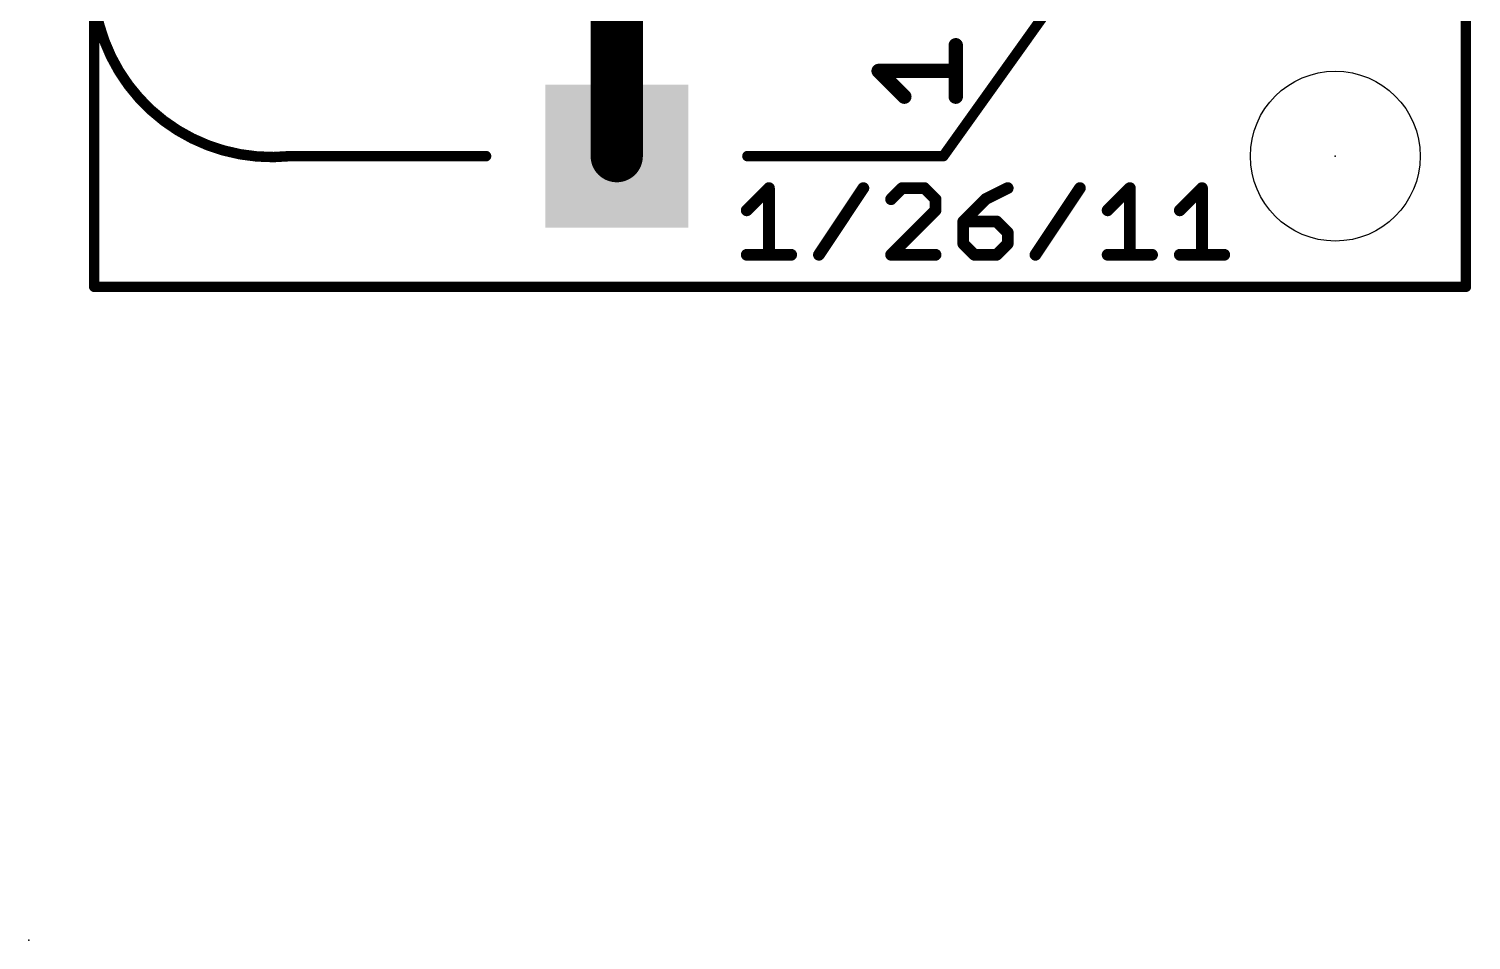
# Model space of a CAD drawing. Extents: x -1.3 to 26.8, y -12.7 to 30.6.
# Drawn here: x -1.27 to 26.77, y -12.7 to 5.01 of the extents above; entities that cross this region are included whole.
import ezdxf

# ---------------------------------------------------------------- set-up
doc = ezdxf.new("R2010")
doc.units = 0
for name, color, linetype in [('1', 12, 'CONTINUOUS'), ('16', 132, 'CONTINUOUS'), ('17', 110, 'CONTINUOUS'), ('20', 53, 'CONTINUOUS'), ('21', 41, 'CONTINUOUS'), ('22', 40, 'CONTINUOUS'), ('23', 53, 'CONTINUOUS')]:
    doc.layers.add(name, color=color, linetype=linetype)

# ---------------------------------------------------------------- blocks, each defined once
blk = doc.blocks.new('SQUAREP')
blk.add_solid([(-0.5, -0.5), (0.5, -0.5), (-0.5, 0.5), (0.5, 0.5)])

msp = doc.modelspace()

# ---------------------------------------------------------------- linework, layer by layer
at = {"layer": '1'}
for points, const_width in [([(0, 30.48), (0, 0)], 0.2032), ([(26.67, 0), (26.67, 30.48)], 0.2032), ([(10.16, 2.54), (10.16, 6.35)], 1.016), ([(12.6873, 1.4866), (13.1195, 1.9188)], 0.2286), ([(13.1195, 1.9188), (13.1195, 0.6223)], 0.2286), ([(14.0906, 0.6223), (14.9549, 1.9188)], 0.2286), ([(15.7099, 1.9188), (15.4939, 1.7027)], 0.2286), ([(16.1421, 1.9188), (15.7099, 1.9188)], 0.2286), ([(16.3582, 1.7027), (16.1421, 1.9188)], 0.2286), ([(17.7615, 1.9188), (17.3293, 1.7027)], 0.2286), ([(18.3004, 0.6223), (19.1648, 1.9188)], 0.2286), ([(19.7037, 1.4866), (20.1359, 1.9188)], 0.2286), ([(20.1359, 1.9188), (20.1359, 0.6223)], 0.2286), ([(21.107, 1.4866), (21.5391, 1.9188)], 0.2286), ([(21.5391, 1.9188), (21.5391, 0.6223)], 0.2286), ([(16.3582, 1.4866), (16.3582, 1.7027)], 0.2286), ([(17.3293, 1.7027), (16.8971, 1.2706)], 0.2286), ([(15.4939, 0.6223), (16.3582, 1.4866)], 0.2286), ([(16.8971, 1.2706), (16.8971, 0.8384)], 0.2286), ([(17.5454, 1.2706), (16.8971, 1.2706)], 0.2286), ([(17.7615, 1.0545), (17.5454, 1.2706)], 0.2286), ([(17.7615, 0.8384), (17.7615, 1.0545)], 0.2286), ([(16.8971, 0.8384), (17.1132, 0.6223)], 0.2286), ([(17.5454, 0.6223), (17.7615, 0.8384)], 0.2286), ([(12.6873, 0.6223), (13.5516, 0.6223)], 0.2286), ([(16.3582, 0.6223), (15.4939, 0.6223)], 0.2286), ([(17.1132, 0.6223), (17.5454, 0.6223)], 0.2286), ([(19.7037, 0.6223), (20.568, 0.6223)], 0.2286), ([(21.107, 0.6223), (21.9713, 0.6223)], 0.2286), ([(0, 0), (26.67, 0)], 0.2032)]:
    msp.add_lwpolyline(points, dxfattribs=dict(at, const_width=const_width))
for points, const_width in [([(9.906, 2.54, 1), (10.414, 2.54)], 0.508), ([(13.1766, 1.9188, 1), (13.0623, 1.9188)], 0.1143), ([(13.1599, 1.8784, 1), (13.0791, 1.9592)], 0.1143), ([(15.0025, 1.8871, 1), (14.9074, 1.9505)], 0.1143), ([(15.7099, 1.976, 1), (15.7099, 1.8617)], 0.1143), ([(15.7504, 1.8784, 1), (15.6695, 1.9592)], 0.1143), ([(16.1825, 1.9592, 1), (16.1017, 1.8784)], 0.1143), ([(16.1421, 1.8617, 1), (16.1421, 1.976)], 0.1143), ([(17.787, 1.8677, 1), (17.7359, 1.9699)], 0.1143), ([(19.2123, 1.8871, 1), (19.1172, 1.9505)], 0.1143), ([(20.193, 1.9188, 1), (20.0787, 1.9188)], 0.1143), ([(20.1763, 1.8784, 1), (20.0954, 1.9592)], 0.1143), ([(21.5963, 1.9188, 1), (21.482, 1.9188)], 0.1143), ([(21.5795, 1.8784, 1), (21.4987, 1.9592)], 0.1143), ([(15.4534, 1.7431, 1), (15.5343, 1.6623)], 0.1143), ([(16.4153, 1.7027, 1), (16.301, 1.7027)], 0.1143), ([(16.3178, 1.6623, 1), (16.3986, 1.7431)], 0.1143), ([(17.3037, 1.7538, 1), (17.3549, 1.6516)], 0.1143), ([(17.3697, 1.6623, 1), (17.2889, 1.7431)], 0.1143), ([(12.6469, 1.527, 1), (12.7277, 1.4462)], 0.1143), ([(16.301, 1.4866, 1), (16.4153, 1.4866)], 0.1143), ([(16.3986, 1.4462, 1), (16.3178, 1.527)], 0.1143), ([(19.6633, 1.527, 1), (19.7441, 1.4462)], 0.1143), ([(21.0666, 1.527, 1), (21.1474, 1.4462)], 0.1143), ([(16.9543, 1.2706, 1), (16.84, 1.2706)], 0.1143), ([(16.8971, 1.3277, 1), (16.8971, 1.2134)], 0.1143), ([(16.8567, 1.311, 1), (16.9375, 1.2301)], 0.1143), ([(17.5858, 1.311, 1), (17.505, 1.2301)], 0.1143), ([(17.5454, 1.2134, 1), (17.5454, 1.3277)], 0.1143), ([(17.8186, 1.0545, 1), (17.7043, 1.0545)], 0.1143), ([(17.7211, 1.0141, 1), (17.8019, 1.0949)], 0.1143), ([(16.9375, 0.8788, 1), (16.8567, 0.798)], 0.1143), ([(16.84, 0.8384, 1), (16.9543, 0.8384)], 0.1143), ([(17.7043, 0.8384, 1), (17.8186, 0.8384)], 0.1143), ([(17.8019, 0.798, 1), (17.7211, 0.8788)], 0.1143), ([(12.6873, 0.6795, 1), (12.6873, 0.5652)], 0.1143), ([(13.0623, 0.6223, 1), (13.1766, 0.6223)], 0.1143), ([(13.5516, 0.5652, 1), (13.5516, 0.6795)], 0.1143), ([(14.043, 0.654, 1), (14.1381, 0.5906)], 0.1143), ([(15.4534, 0.6627, 1), (15.5343, 0.5819)], 0.1143), ([(15.4939, 0.6795, 1), (15.4939, 0.5652)], 0.1143), ([(16.3582, 0.5652, 1), (16.3582, 0.6795)], 0.1143), ([(17.1132, 0.6795, 1), (17.1132, 0.5652)], 0.1143), ([(17.0728, 0.5819, 1), (17.1536, 0.6627)], 0.1143), ([(17.505, 0.6627, 1), (17.5858, 0.5819)], 0.1143), ([(17.5454, 0.5652, 1), (17.5454, 0.6795)], 0.1143), ([(18.2529, 0.654, 1), (18.348, 0.5906)], 0.1143), ([(19.7037, 0.6795, 1), (19.7037, 0.5652)], 0.1143), ([(20.0787, 0.6223, 1), (20.193, 0.6223)], 0.1143), ([(20.568, 0.5652, 1), (20.568, 0.6795)], 0.1143), ([(21.107, 0.6795, 1), (21.107, 0.5652)], 0.1143), ([(21.482, 0.6223, 1), (21.5963, 0.6223)], 0.1143), ([(21.9713, 0.5652, 1), (21.9713, 0.6795)], 0.1143), ([(0, 0.0508, 1), (0, -0.0508)], 0.1016), ([(-0.0508, 0, 1), (0.0508, 0)], 0.1016), ([(26.6192, 0, 1), (26.7208, 0)], 0.1016), ([(26.67, -0.0508, 1), (26.67, 0.0508)], 0.1016)]:
    msp.add_lwpolyline(points, format="xyb", dxfattribs=dict(at, const_width=const_width))
at = {"layer": '16', "const_width": 0.2032}
for points in [[(0, 30.48), (0, 0)], [(26.67, 0), (26.67, 30.48)], [(0, 0), (26.67, 0)]]:
    msp.add_lwpolyline(points, dxfattribs=at)
at = {"layer": '16', "const_width": 0.1016}
for points in [[(0, 0.0508, 1), (0, -0.0508)], [(-0.0508, 0, 1), (0.0508, 0)], [(26.6192, 0, 1), (26.7208, 0)], [(26.67, -0.0508, 1), (26.67, 0.0508)]]:
    msp.add_lwpolyline(points, format="xyb", dxfattribs=at)
at = {"layer": '20', "const_width": 0.2032}
for points in [[(26.67, 0), (26.67, 30.48)], [(0, 6.35), (0, 0)], [(0, 0), (26.67, 0)]]:
    msp.add_lwpolyline(points, dxfattribs=at)
at = {"layer": '20', "const_width": 0.1016}
for points in [[(0, 0.0508, 1), (0, -0.0508)], [(-0.0508, 0, 1), (0.0508, 0)], [(26.6192, 0, 1), (26.7208, 0)], [(26.67, -0.0508, 1), (26.67, 0.0508)]]:
    msp.add_lwpolyline(points, format="xyb", dxfattribs=at)
at = {"layer": '20'}
msp.add_circle((24.13, 2.54), 1.651, dxfattribs=at)
at = {"layer": '21', "const_width": 0.2794}
for points in [[(16.7513, 3.6957), (16.7513, 4.6956)], [(15.7514, 3.6957), (15.2514, 4.1957)], [(15.2514, 4.1957), (16.7513, 4.1957)]]:
    msp.add_lwpolyline(points, dxfattribs=at)
at = {"layer": '21', "const_width": 0.1397}
for points in [[(16.8211, 4.6956, 1), (16.6815, 4.6956)], [(15.3008, 4.2451, 1), (15.202, 4.1463)], [(15.2514, 4.2655, 1), (15.2514, 4.1258)], [(16.7513, 4.1258, 1), (16.7513, 4.2655)], [(15.702, 3.6463, 1), (15.8008, 3.7451)], [(16.6815, 3.6957, 1), (16.8211, 3.6957)]]:
    msp.add_lwpolyline(points, format="xyb", dxfattribs=at)
at = {"layer": '22', "const_width": 0.2032}
for points in [[(22.86, 11.43), (16.51, 2.54)], [(3.81, 2.54), (7.62, 2.54)], [(16.51, 2.54), (12.7, 2.54)]]:
    msp.add_lwpolyline(points, dxfattribs=at)
at = {"layer": '22'}
for points, const_width in [([(0.381, 7.62, 0.5995), (3.81, 2.54)], 0.2032), ([(3.81, 2.5908, 1), (3.81, 2.4892)], 0.1016), ([(3.8152, 2.4895, 1), (3.8048, 2.5905)], 0.1016), ([(7.62, 2.4892, 1), (7.62, 2.5908)], 0.1016), ([(12.7, 2.5908, 1), (12.7, 2.4892)], 0.1016), ([(16.4687, 2.5695, 1), (16.5513, 2.5105)], 0.1016), ([(16.51, 2.4892, 1), (16.51, 2.5908)], 0.1016)]:
    msp.add_lwpolyline(points, format="xyb", dxfattribs=dict(at, const_width=const_width))
at = {"layer": '23'}
for p in [(24.13, 2.54), (-1.27, -12.7)]:
    msp.add_point(p, dxfattribs=at)

# ---------------------------------------------------------------- block references
at = {"layer": '17', "xscale": 2.7813, "yscale": 2.7813, "rotation": 270}
msp.add_blockref('SQUAREP', (10.16, 2.54), dxfattribs=at)
msp.add_blockref('SQUAREP', (10.16, 2.54), dxfattribs=at)

doc.saveas('drawing.dxf')
